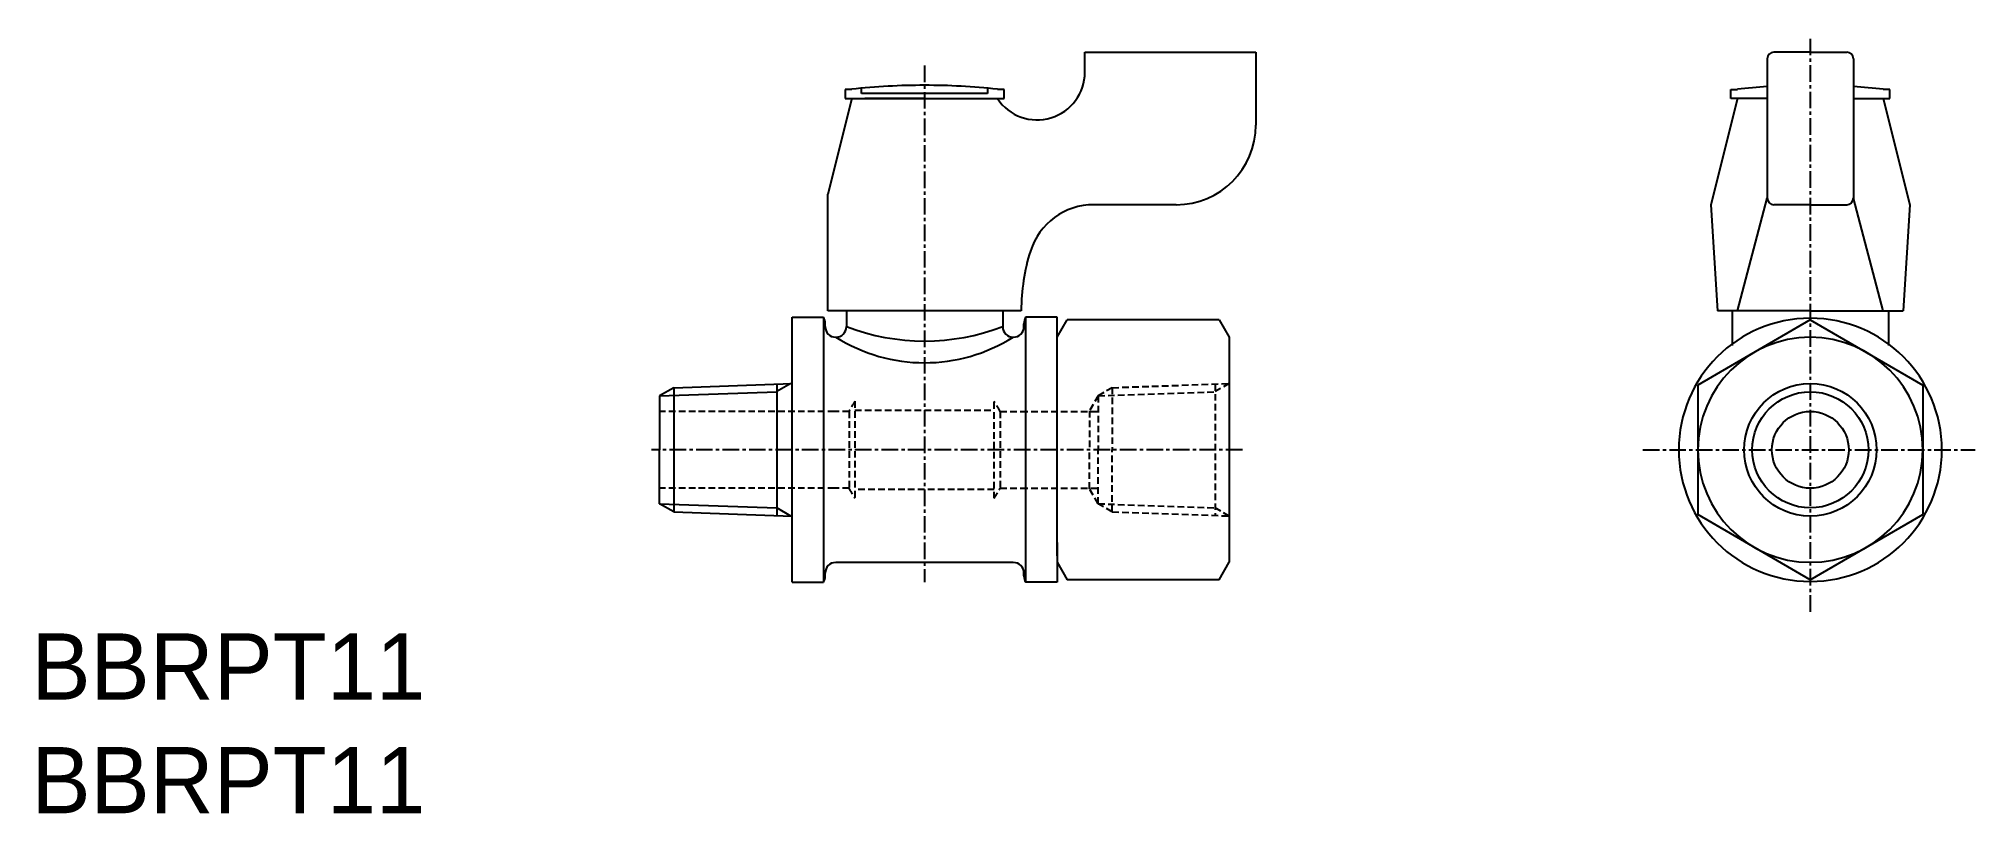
# Model space of a CAD drawing. Extents: x 4 to 150, y 118 to 176.
import ezdxf

# ---------------------------------------------------------------- set-up
doc = ezdxf.new("R2010")
doc.units = 0
doc.linetypes.add('CENTER', pattern=[2, 1.25, -0.25, 0.25, -0.25])
doc.linetypes.add('DASHED', pattern=[0.75, 0.5, -0.25])
doc.layers.get('0').update_dxf_attribs({"linetype": 'CONTINUOUS'})
doc.layers.add('CENTER', color=1, linetype='CENTER')

msp = doc.modelspace()

# ---------------------------------------------------------------- linework, layer by layer
at = {"color": 7, "linetype": 'CONTINUOUS'}
for p, q in [((82.94, 175.14), (95.84, 175.14)), ((95.84, 175.14), (95.84, 169.64)), ((134.45, 174.64), (134.45, 164.14)), ((137.7, 175.14), (134.95, 175.14)), ((137.7, 175.14), (135.37, 175.14)), ((137.7, 175.14), (140.45, 175.14)), ((137.7, 175.14), (140.02, 175.14)), ((140.95, 174.64), (140.95, 164.14)), ((65.34, 171.64), (63.54, 164.44)), ((64.84, 172.34), (64.84, 171.64)), ((65.34, 172.34), (64.84, 172.34)), ((64.84, 171.64), (66.49, 171.64)), ((65.34, 171.64), (76.34, 171.64)), ((66.09, 172.04), (66.09, 172.42)), ((75.59, 172.04), (66.09, 172.04)), ((70.84, 171.64), (66.34, 171.64)), ((75.19, 171.64), (76.84, 171.64)), ((75.59, 172.42), (75.59, 172.04)), ((76.84, 172.34), (76.34, 172.34)), ((76.84, 171.64), (76.84, 172.34)), ((132.2, 171.64), (130.2, 163.64)), ((131.7, 171.64), (131.7, 172.34)), ((131.7, 172.34), (132.2, 172.34)), ((133.2, 171.64), (131.7, 171.64)), ((134.4, 171.64), (132.2, 171.64)), ((141, 171.64), (143.2, 171.64)), ((142.2, 171.64), (143.7, 171.64)), ((143.7, 172.34), (143.2, 172.34)), ((143.2, 171.64), (145.2, 163.64)), ((143.7, 171.64), (143.7, 172.34)), ((63.54, 155.64), (63.54, 164.44)), ((132.2, 155.64), (134.45, 164.14)), ((143.2, 155.64), (140.95, 164.14)), ((89.84, 163.64), (83.51, 163.64)), ((130.2, 163.64), (130.7, 155.64)), ((137.7, 163.64), (134.95, 163.64)), ((137.7, 163.64), (140.45, 163.64)), ((145.2, 163.64), (144.7, 155.64)), ((60.84, 135.14), (60.84, 155.14)), ((60.84, 155.14), (63.21, 155.14)), ((63.21, 155.14), (63.21, 135.14)), ((78.14, 155.64), (63.54, 155.64)), ((64.94, 155.64), (64.94, 154.44)), ((76.74, 155.64), (76.74, 154.44)), ((78.48, 135.14), (78.48, 155.14)), ((80.84, 155.14), (78.48, 155.14)), ((80.84, 137.14), (80.84, 155.14)), ((137.7, 155.64), (130.7, 155.64)), ((131.8, 155.64), (131.8, 153)), ((137.7, 155.64), (144.7, 155.64)), ((143.6, 155.64), (143.6, 153)), ((63.34, 154.44), (63.34, 154.64)), ((64.14, 153.64), (64.14, 153.64)), ((77.54, 153.64), (77.54, 153.64)), ((78.34, 154.44), (78.34, 154.64)), ((80.84, 153.63), (81.6, 154.94)), ((93.09, 154.94), (81.6, 154.94)), ((93.09, 154.94), (93.84, 153.63)), ((93.84, 153.63), (93.84, 136.65)), ((137.7, 154.94), (129.2, 150.03)), ((137.7, 154.94), (146.2, 150.03)), ((51.91, 149.83), (50.84, 149.21)), ((50.84, 149.21), (50.84, 145.14)), ((51.91, 149.83), (60.84, 150.14)), ((51.91, 149.83), (51.91, 140.46)), ((59.68, 150.1), (59.68, 140.18)), ((129.2, 150.03), (129.2, 140.25)), ((146.2, 150.03), (146.2, 140.25)), ((50.84, 141.07), (50.84, 145.14)), ((51.91, 140.46), (50.84, 141.07)), ((51.91, 140.46), (60.84, 140.14)), ((80.84, 137.14), (80.84, 138.89)), ((137.7, 135.34), (129.2, 140.25)), ((137.7, 135.34), (146.2, 140.25)), ((80.84, 138.14), (80.84, 135.14)), ((80.84, 137.14), (80.84, 138.14)), ((77.54, 136.64), (64.14, 136.64)), ((80.84, 136.65), (81.6, 135.34)), ((93.09, 135.34), (93.84, 136.65)), ((60.84, 135.14), (63.21, 135.14)), ((63.34, 135.64), (63.34, 135.84)), ((78.34, 135.64), (78.34, 135.84)), ((80.84, 135.14), (78.48, 135.14)), ((93.09, 135.34), (81.6, 135.34))]:
    msp.add_line(p, q, dxfattribs=at)
msp.add_line((82.94, 173.64), (82.94, 175.14))
at = {"color": 3, "linetype": 'CONTINUOUS'}
for p, q in [((50.84, 149.21), (59.68, 149.52)), ((60.74, 150.14), (59.68, 149.53)), ((50.84, 141.07), (59.68, 140.76)), ((60.74, 140.14), (59.68, 140.76))]:
    msp.add_line(p, q, dxfattribs=at)
at = {"color": 3, "linetype": 'DASHED'}
for p, q in [((83.94, 149.21), (83.3, 148.09)), ((85.01, 149.83), (83.94, 149.21)), ((83.94, 149.21), (92.78, 149.52)), ((83.94, 149.21), (83.94, 145.14)), ((85.01, 149.83), (93.84, 150.14)), ((85.01, 149.83), (85.01, 145.14)), ((93.84, 150.14), (92.78, 149.53)), ((92.78, 150.1), (92.78, 140.18)), ((64.04, 148.04), (50.84, 148.04)), ((65.14, 148.04), (64.04, 148.04)), ((65.14, 148.04), (65.14, 142.24)), ((65.59, 148.8), (65.59, 141.48)), ((65.59, 148.14), (76.09, 148.14)), ((76.09, 141.48), (76.09, 148.8)), ((76.55, 148.04), (76.55, 142.24)), ((76.55, 148.04), (78.14, 148.04)), ((78.14, 148.04), (83.94, 148.04)), ((83.3, 148.09), (83.3, 145.14)), ((83.3, 142.19), (83.3, 145.14)), ((83.94, 141.07), (83.94, 145.14)), ((85.01, 140.46), (85.01, 145.14)), ((64.04, 142.24), (50.84, 142.24)), ((65.14, 142.24), (64.04, 142.24)), ((76.09, 142.14), (65.59, 142.14)), ((76.55, 142.24), (78.14, 142.24)), ((78.14, 142.24), (83.94, 142.24)), ((83.94, 141.07), (83.3, 142.19)), ((85.01, 140.46), (83.94, 141.07)), ((83.94, 141.07), (92.78, 140.76)), ((85.01, 140.46), (93.84, 140.15)), ((93.84, 140.14), (92.78, 140.76))]:
    msp.add_line(p, q, dxfattribs=at)
at = {"color": 3, "linetype": 'CONTINUOUS'}
msp.add_circle((137.7, 145.14), 5, dxfattribs=at)
at = {"color": 7, "linetype": 'CONTINUOUS'}
for radius in [4.38, 2.9]:
    msp.add_circle((137.7, 145.14), radius, dxfattribs=at)
for centre, radius, start, end in [((134.95, 174.64), 0.5, 90, 180), ((140.45, 174.64), 0.5, 0, 90), ((70.84, 122.08), 50.57, 90, 96.2443), ((70.84, 122.08), 50.57, 83.7557, 90), ((79.34, 173.64), 3.6, 213.749, 0), ((137.7, 122.08), 50.57, 93.685, 96.2443), ((137.7, 122.08), 50.57, 83.7557, 86.315), ((89.84, 169.64), 6, 270, 0), ((134.95, 164.14), 0.5, 180, 270), ((140.45, 164.14), 0.5, 270, 0), ((83.61, 158.64), 5, 90, 162.5424), ((93.14, 155.64), 15, 162.5424, 180), ((62.34, 154.64), 1, 0, 30), ((79.34, 154.64), 1, 150, 180), ((137.7, 145.14), 9.93, 90, 270), ((137.7, 145.14), 9.93, 270, 90), ((64.14, 154.44), 0.8, 180, 270), ((64.14, 154.44), 0.8, 270, 0), ((70.84, 164.25), 12.54, 237.7176, 302.2824), ((70.84, 169.8), 16.45, 248.9795, 291.0205), ((77.54, 154.44), 0.8, 180, 270), ((77.54, 154.44), 0.8, 270, 0), ((137.7, 145.14), 8.49, 90, 270), ((137.7, 145.14), 8.49, 270, 90), ((64.14, 135.84), 0.8, 90, 180), ((77.54, 135.84), 0.8, 0, 90), ((62.34, 135.64), 1, 330, 0), ((79.34, 135.64), 1, 180, 210)]:
    msp.add_arc(centre, radius, start, end, dxfattribs=at)
at = {"color": 3, "linetype": 'DASHED'}
for start, end in [(145.1161, 153.0556), (26.9444, 34.8839), (206.9444, 214.8839), (325.1161, 333.0556)]:
    msp.add_arc((70.84, 145.14), 6.4, start, end, dxfattribs=at)
at = {"layer": 'CENTER', "color": 1, "linetype": 'CENTER'}
for p, q in [((137.7, 176.16), (137.7, 132.73)), ((70.84, 174.14), (70.84, 135.14)), ((94.84, 145.14), (50.24, 145.14)), ((125.06, 145.14), (150.15, 145.14))]:
    msp.add_line(p, q, dxfattribs=at)

# ---------------------------------------------------------------- texts
at = {"color": 7, "linetype": 'CONTINUOUS'}
for p in [(3.43, 126.29), (3.43, 117.71)]:
    msp.add_text('BBRPT11', height=5, dxfattribs=at).set_placement(p)

doc.saveas('drawing.dxf')
